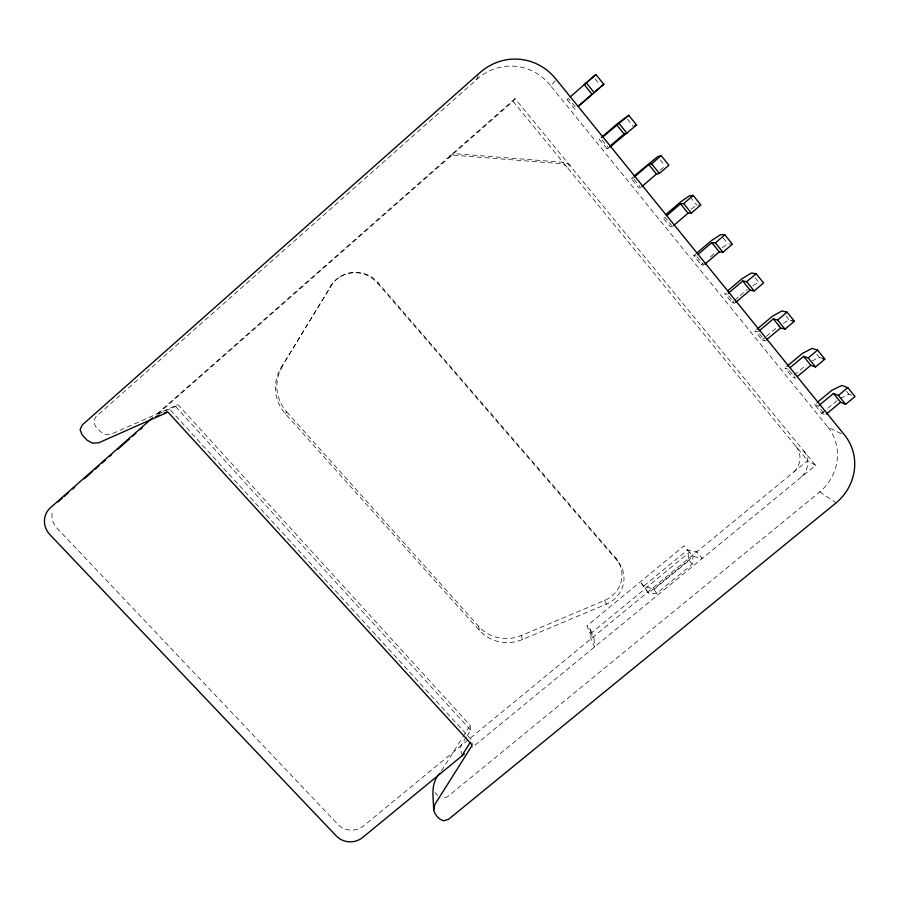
<?xml version="1.0" encoding="UTF-8"?>
<svg xmlns="http://www.w3.org/2000/svg" width="900" height="900" viewBox="0 0 900 900"><rect width="100%" height="100%" fill="white"/><g stroke="black" fill="none" stroke-linecap="round" stroke-linejoin="round"><path stroke-width="0.67" stroke-dasharray="4.5 3.38" d="M656.707 593.471L654.008 589.342L643.939 585.923L687.634 549.923L696.724 551.846L702.349 558.382L693.079 556.436L648.484 593.111L640.384 581.805L648.484 593.111L656.707 593.471L692.212 564.289L693.079 556.436L684.101 545.771L586.969 625.837L590.355 633.803L593.989 637.931L594.439 647.055L590.974 638.842L590.535 629.899L586.969 625.837M467.089 735.829L470.666 730.148L470.149 725.332L177.975 404.629L111.544 434.048L105.626 434.498L100.328 431.606L95.456 426.353L93.6 421.515L95.715 416.947L476.505 79.729L478.598 74.633M280.89 368.168L330.874 286.2A29.486 29.126 55.5 0 1 377.91 282.555L615.645 557.91L617.602 561.173A28.294 27.191 -21.5 0 1 606.442 604.125L522.371 639.529A37.575 36.18 -12.2 0 1 479.295 630.304L285.446 413.854A39.184 38.498 31 0 1 280.89 368.168L330.874 286.2M441.495 770.884L462.071 738.18M462.803 737.01L470.149 725.332M466.38 736.965L460.654 746.055L461.306 753.705M329.985 286.819A29.79 29.419 55.2 0 1 377.516 283.129L377.91 282.555M285.446 413.854L286.762 411.964A38.79 38.115 31.3 0 1 282.251 366.739M157.984 413.854L513.011 101.284L515.081 98.606L815.558 465.379L472.027 747.619M841.32 433.721L828.011 427.219L550.654 85.804L556.47 79.718M156.847 414.034L515.081 98.606M567.124 99.608L568.496 98.449L576.337 108.112L574.886 109.181L567.124 99.608L569.216 97.763M607.016 148.77L608.749 148.061L601.009 138.521L599.344 139.309L607.016 148.77L609.109 146.947M640.778 187.537L638.775 187.886L631.181 178.537L633.274 176.737M697.072 256.928L703.721 265.118L701.168 264.769L693.754 255.634L695.835 253.879M701.168 264.769L703.249 263.014M710.494 256.849L715.68 252.45M727.245 294.12L724.5 293.524L731.835 302.546L733.894 300.803M734.929 299.936L739.069 296.449M740.092 295.571L747.326 289.474M757.89 331.897L754.898 330.964L762.143 339.885L765.225 337.298M766.26 336.431L779.659 325.215M794.149 375.098L806.479 364.838M824.085 414.394L821.722 413.303L814.646 404.584L816.694 402.885M821.722 413.303L837.09 400.613M590.355 633.803L689.479 552.206L693.079 556.436M815.558 465.379L807.626 460.62L363.645 825.851A18.338 17.145 0.4 0 1 337.815 824.344L57.274 528.48A19.598 18.54 27.4 0 1 52.661 510.075M654.008 589.342L689.107 560.475L687.634 549.923M828.011 427.219A47.88 45.45 -40.2 0 1 819.742 491.951L447.379 796.849L442.766 798.322M158.366 414.056L175.556 406.44L177.975 404.629M659.79 170.167L665.303 166.084M691.2 209.115L696.814 205.234L700.841 204.941M339.637 277.088L340.414 276.559M476.505 79.729C498.51 59.366 532.249 62.111 550.654 85.804M722.227 247.601L727.965 243.922L731.295 244.114M752.906 285.649L758.745 282.173L754.661 277.088M783.225 323.246L789.165 319.961L791.798 320.625M811.98 361.046L819.248 357.334L822.634 358.436M840.364 398.34L848.981 394.267L851.389 395.201M286.762 411.964L478.688 626.389A37.215 35.854 -12.2 0 0 521.347 635.535L604.609 600.457A28.012 26.944 -21.6 0 0 615.645 557.91M631.181 178.537L633.127 178.11M672.435 226.564L670.151 226.553L662.659 217.316L664.875 217.237L671.591 225.518M693.754 255.634L696.24 255.904M731.835 302.546L734.636 303.233L728.066 295.132M762.143 339.885L765.191 340.897L758.7 332.899M814.646 404.584L818.123 406.147L825.266 414.934M819.742 491.951L836.179 502.796M435.105 792.72L437.603 795.42M175.556 406.44L470.666 730.148M170.561 410.186L471.735 740.059L472.14 743.884M377.516 283.129L617.602 561.173M513.011 101.284L807.626 460.62M689.107 560.475L692.212 564.289M633.982 179.156L639.934 186.491M595.069 78.829L599.4 84.218M627.413 119.014L633.409 126.472M660.217 159.773L664.459 165.037M690.12 196.92L696.814 205.234M723.004 237.769L727.965 243.922M785.936 315.956L789.165 319.961M816.851 354.353L819.248 357.334M846.607 391.32L848.981 394.267M604.609 600.457L606.442 604.125M590.535 629.899L593.989 637.931M521.347 635.535L522.371 639.529M478.688 626.389L479.295 630.304M803.7 450.9A19.732 18.731 -39.7 0 1 800.325 477.889M570.24 165.938A10.429 10.125 -76.1 0 0 563.366 162.326L456.941 153.855A10.463 10.204 88.9 0 0 449.516 156.352M567.045 167.186A10.215 9.922 -76.4 0 0 560.306 163.643L456.098 155.362A10.237 9.99 88.8 0 0 448.819 157.804M795.982 446.411A19.339 18.383 -39.9 0 1 792.709 472.894M788.186 369.236L784.935 367.988L792.101 376.808L795.398 378.135L788.186 369.236"/><path stroke-width="1.35" d="M433.665 809.91L434.846 804.488L472.275 745.155L167.985 412.11L98.809 442.744L92.644 443.216L87.109 440.201L82.024 434.734L80.078 429.705L82.282 424.946L479.115 73.361C502.493 52.076 536.884 54.877 556.47 79.718L844.942 435.499A49.86 47.216 -39.8 0 1 836.179 502.796L448.582 819.281L443.801 820.811C438.604 819.371 435.082 814.961 433.665 809.91C433.519 797.355 429.964 783.18 440.032 773.212M461.52 756.259L470.272 742.376M152.64 417.735L50.524 507.656A20.003 18.9 27.2 0 0 49.928 534.656L336.285 835.976A18.698 17.449 0.3 0 0 362.621 837.506L464.445 753.851M57.881 501.998L62.089 498.285M64.204 496.429L68.411 492.716M72.63 489.004L74.734 487.147M84.218 478.8L92.655 471.375M94.759 469.519L98.978 465.806M102.139 463.027L105.3 460.249M109.508 456.536L111.623 454.68M117.945 449.111L129.532 438.907M132.694 436.118L135.855 433.339M140.074 429.626L142.178 427.77M570.262 96.851L595.924 74.498L603.832 84.33L578.441 106.267M592.076 94.343L584.246 84.645L595.924 74.498M578.036 106.425L592.706 93.589M601.436 137.486L617.13 123.84L628.74 115.301L636.559 125.021L609.795 147.15M602.055 137.61L628.74 115.301M610.155 146.047L624.791 133.335M634.309 175.838L657.686 156.623L661.163 155.621L668.891 165.218L659.363 173.43L656.426 174.06L641.824 186.649M634.174 177.21L648.788 164.599L651.634 163.845L661.163 155.621M595.867 90.889L599.029 88.177M665.775 214.639L680.332 202.162L689.288 195.885L693.202 195.446L700.841 204.941L691.335 213.064L688.039 213.21L673.47 225.664M666.956 215.449L680.479 203.861L683.696 203.591L693.202 195.446M696.87 252.99L711.394 240.638L720.518 234.686L724.86 234.81L732.398 244.181L722.925 252.225L719.269 251.91L704.756 264.24M698.321 254.138L711.81 242.662L715.387 242.865L724.86 234.81M727.605 290.902L742.084 278.662L751.387 273.026L756.146 273.701L763.594 282.96L754.155 290.925L750.139 290.149L742.77 281.014L728.28 293.243M742.77 281.014L746.696 281.678L756.146 273.701M735.671 302.355L750.139 290.149M756.956 329.231L772.425 316.26L781.898 310.939L787.061 312.131L794.419 321.289L785.002 329.164L780.66 327.949L773.37 318.915L758.925 331.031M773.37 318.915L777.634 320.029L787.061 312.131M766.226 340.031L780.66 327.949M786.994 366.266L802.418 353.419L812.059 348.401L817.605 350.123L824.884 359.168L815.501 366.964L810.821 365.31L803.61 356.389L790.234 367.515M803.61 356.389L808.211 357.941L817.605 350.123M797.456 376.425L810.821 365.31M817.717 402.03L832.072 390.161L841.871 385.436L847.8 387.664L855 396.608L845.64 404.325L840.634 402.244L833.512 393.424L819.146 405.293M833.512 393.424L838.44 395.404L847.8 387.664M826.29 414.09L840.634 402.244M601.133 86.377L603.832 84.33M634.455 125.989L636.559 125.021M155.531 416.846L159.289 415.181M164.295 412.965L166.804 411.851M791.798 320.625L794.419 321.289M822.634 358.436L824.884 359.168M586.327 82.901L594.248 92.711M619.178 123.615L627.008 133.312M651.634 163.845L659.363 173.43M683.696 203.591L691.335 213.064M715.387 242.865L722.925 252.225M746.696 281.678L754.155 290.925M777.634 320.029L785.002 329.164M808.211 357.941L815.501 366.964M838.44 395.404L845.64 404.325M616.714 124.864L624.442 134.438M648.788 164.599L656.426 174.06M680.479 203.861L688.039 213.21M711.81 242.662L719.269 251.91"/></g></svg>
